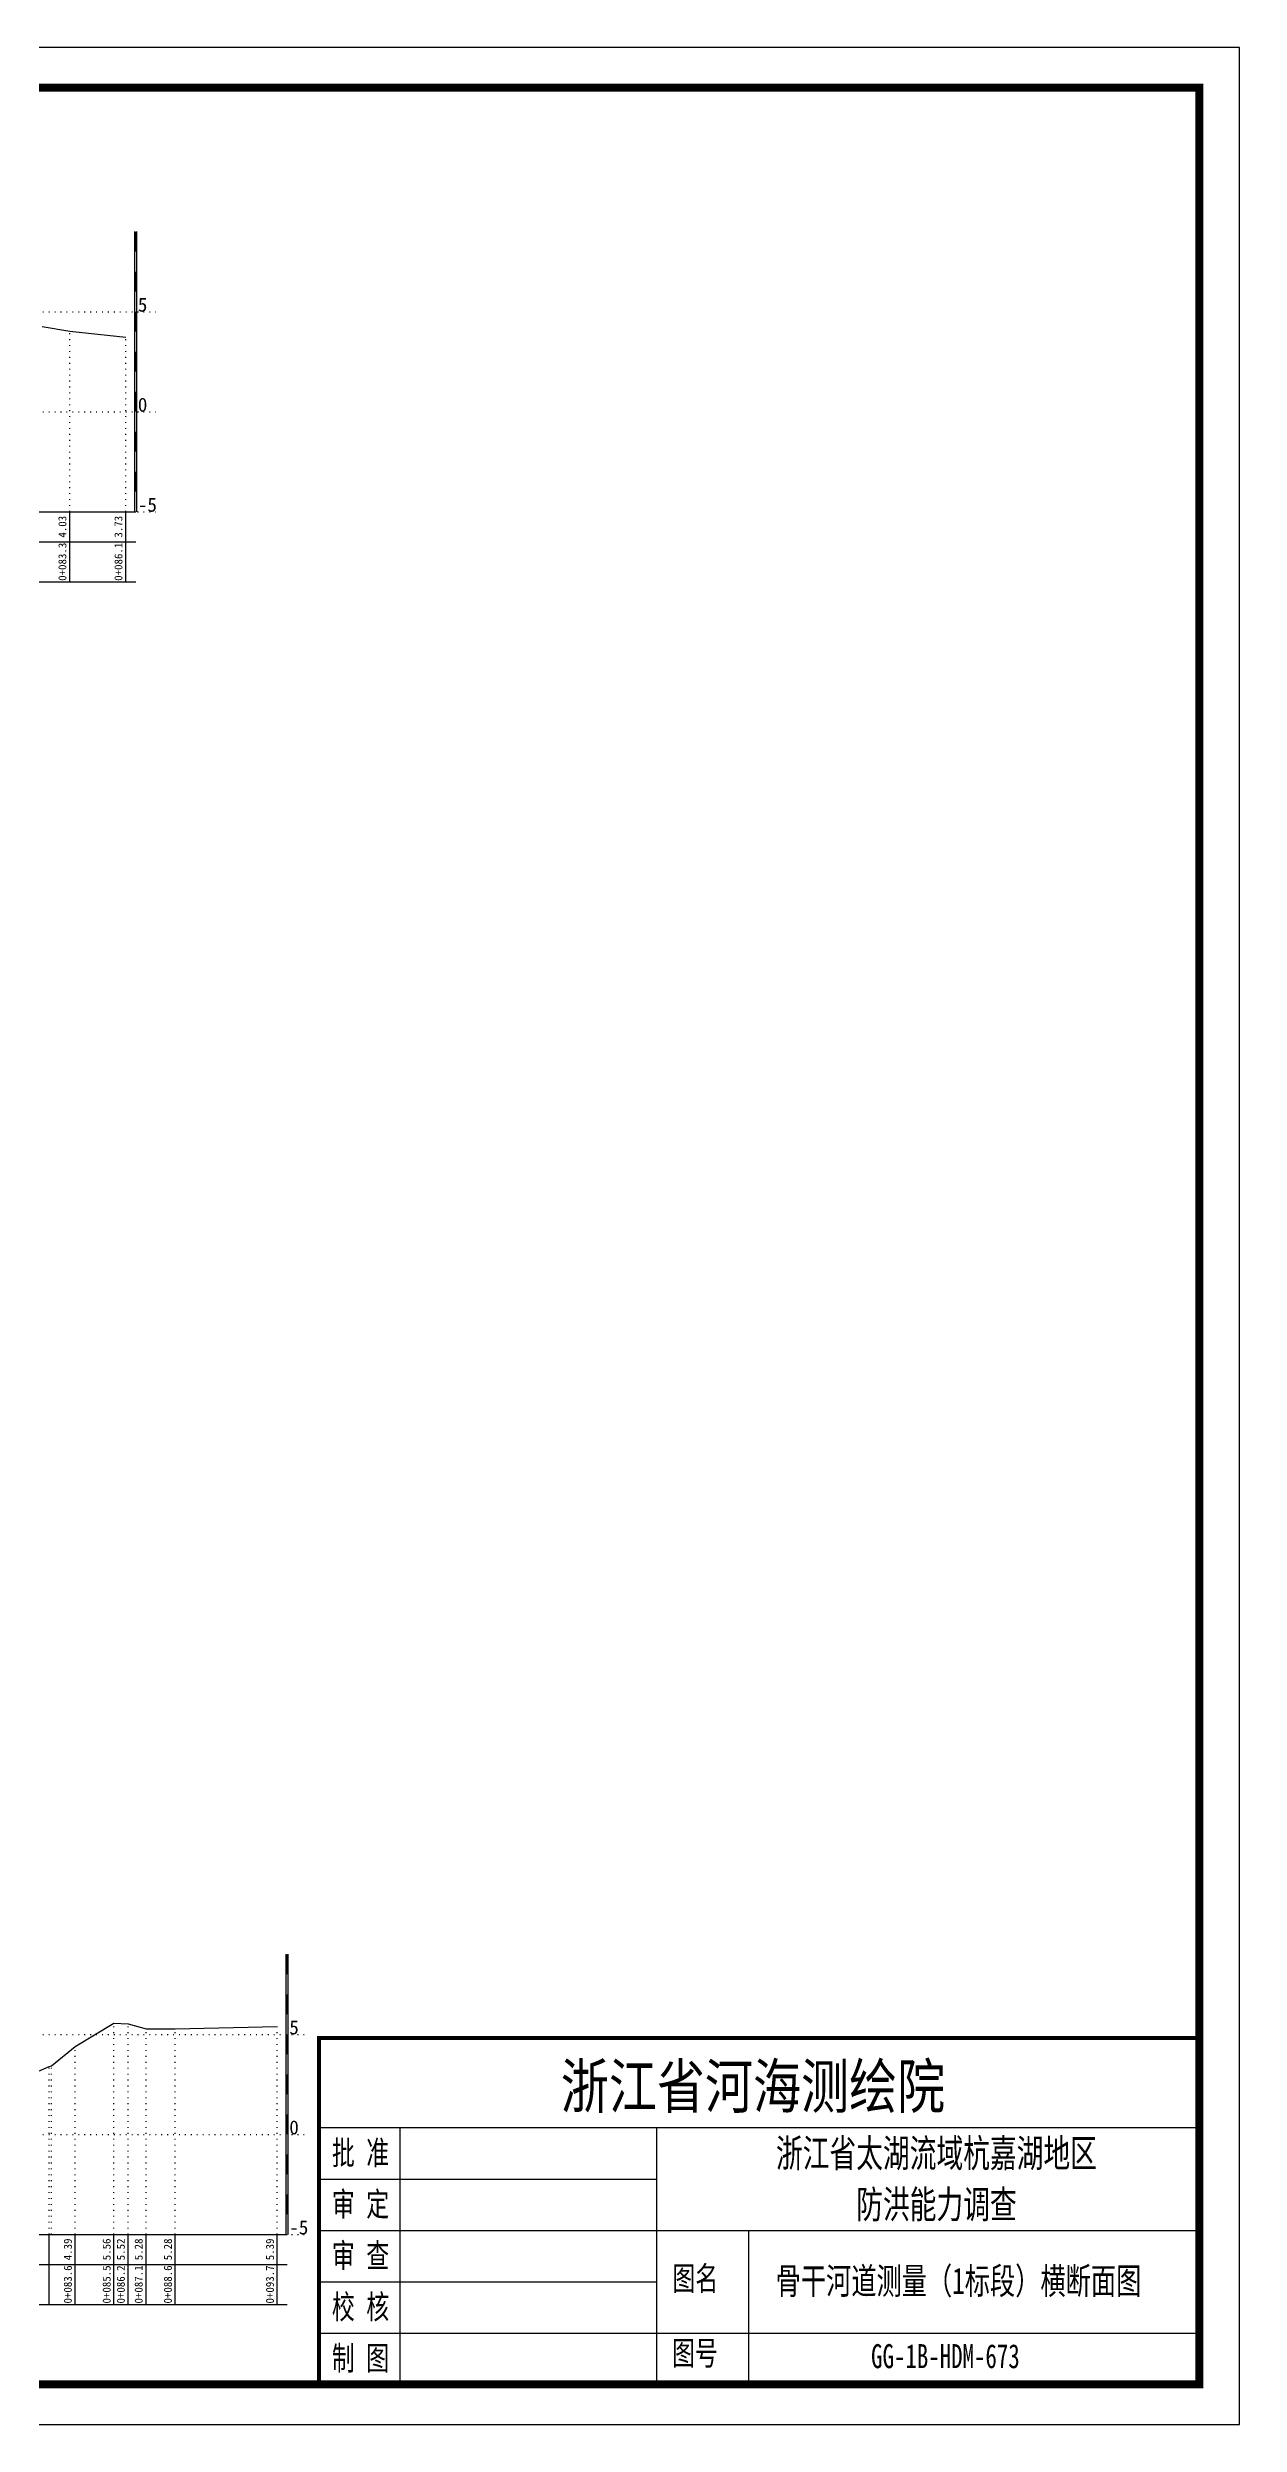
# Model space of a CAD drawing. Header units: millimetres. Extents: x 519117 to 519987, y 3371934 to 3372231.
# Drawn here: x 519387.6 to 519536.5, y 3371934.1 to 3372231.1 of the extents above; entities that cross this region are included whole.
import ezdxf
from ezdxf.enums import TextEntityAlignment as Align

# ---------------------------------------------------------------- set-up
doc = ezdxf.new("R2010")
doc.units = ezdxf.units.MM
doc.header["$LTSCALE"] = 0.4
doc.header["$MEASUREMENT"] = 0
doc.linetypes.add('X4', pattern=[1.6, 0, -1.6])
for name, color, linetype in [('DMX', 1, 'Continuous'), ('TEXT', 7, 'Continuous'), ('zdm1', 5, 'Continuous'), ('ZDMT5', 3, 'Continuous'), ('图框', 7, 'Continuous')]:
    doc.layers.add(name, color=color, linetype=linetype)
doc.styles.add('HDM', font='仿宋_GB2312.ttf')
doc.styles.add('tk2', font='SimSun.ttf', dxfattribs={"width": 0.8})

msp = doc.modelspace()

# ---------------------------------------------------------------- linework, layer by layer
at = {"lineweight": 100, "const_width": 0.5}
msp.add_lwpolyline([(519531.53, 3371982.35), (519421.53, 3371982.35), (519421.53, 3371939.06), (519531.53, 3371939.06), (519531.53, 3371982.35)], dxfattribs=at)
at = {"layer": 'DMX', "linetype": 'Continuous', "flags": 128}
for points in [[(519386.96, 3372196.21), (519390.41, 3372195.64), (519397.41, 3372194.89)], [(519386.51, 3371978.19), (519387.83, 3371978.79), (519388.11, 3371978.89), (519391.08, 3371981.29), (519395.93, 3371984.21), (519397.71, 3371984.11), (519399.93, 3371983.51), (519403.58, 3371983.51), (519416.33, 3371983.79)]]:
    msp.add_lwpolyline(points, dxfattribs=at)
at = {"layer": 'TEXT', "color": 0}
for p, q in [((519421.53, 3371971.15, 0), (519531.53, 3371971.15, 0)), ((519431.62, 3371971.15, 0), (519431.62, 3371945.48, 0)), ((519463.7, 3371971.15, 0), (519463.7, 3371945.48, 0)), ((519421.53, 3371964.73, 0), (519463.7, 3371964.73, 0)), ((519421.53, 3371958.31, 0), (519463.7, 3371958.31, 0)), ((519463.7, 3371958.31, 0), (519531.53, 3371958.31, 0)), ((519475.18, 3371958.31, 0), (519475.18, 3371939.06, 0)), ((519421.53, 3371951.9, 0), (519463.7, 3371951.9, 0)), ((519421.53, 3371945.48, 0), (519531.53, 3371945.48, 0)), ((519431.62, 3371945.48, 0), (519431.62, 3371939.06, 0)), ((519463.7, 3371945.48, 0), (519463.7, 3371939.06, 0))]:
    msp.add_line(p, q, dxfattribs=at)
at = {"layer": 'zdm1', "linetype": 'Continuous'}
for p, q in [((519398.53, 3372173.06), (519398.53, 3372208.06)), ((519398.78, 3372173.06), (519398.78, 3372208.06)), ((519182.11, 3372173.06), (519398.66, 3372173.06)), ((519170.86, 3372169.31), (519398.66, 3372169.31)), ((519170.86, 3372164.31), (519398.66, 3372164.31)), ((519417.46, 3371957.81), (519417.46, 3371992.81)), ((519417.71, 3371957.81), (519417.71, 3371992.81)), ((519182.11, 3371957.81), (519417.58, 3371957.81)), ((519170.86, 3371954.06), (519417.58, 3371954.06)), ((519170.86, 3371949.06), (519417.58, 3371949.06))]:
    msp.add_line(p, q, dxfattribs=at)
at = {"layer": 'zdm1', "linetype": 'X4'}
for p, q in [((519178.36, 3372198.06), (519401.16, 3372198.06)), ((519178.36, 3372185.56), (519401.16, 3372185.56)), ((519178.36, 3372173.06), (519401.16, 3372173.06)), ((519178.36, 3371982.81), (519420.08, 3371982.81)), ((519178.36, 3371970.31), (519420.08, 3371970.31)), ((519178.36, 3371957.81), (519420.08, 3371957.81))]:
    msp.add_line(p, q, dxfattribs=at)
at = {"layer": 'zdm1', "linetype": 'Continuous', "flags": 128}
for points in [[(519398.66, 3372205.56, 0.25, 0.25, 0), (519398.66, 3372208.06, 0.25, 0.25, 0)], [(519398.66, 3372200.56, 0.25, 0.25, 0), (519398.66, 3372203.06, 0.25, 0.25, 0)], [(519398.66, 3372195.56, 0.25, 0.25, 0), (519398.66, 3372198.06, 0.25, 0.25, 0)], [(519398.66, 3372190.56, 0.25, 0.25, 0), (519398.66, 3372193.06, 0.25, 0.25, 0)], [(519398.66, 3372185.56, 0.25, 0.25, 0), (519398.66, 3372188.06, 0.25, 0.25, 0)], [(519398.66, 3372180.56, 0.25, 0.25, 0), (519398.66, 3372183.06, 0.25, 0.25, 0)], [(519398.66, 3372175.56, 0.25, 0.25, 0), (519398.66, 3372178.06, 0.25, 0.25, 0)], [(519417.58, 3371990.31, 0.25, 0.25, 0), (519417.58, 3371992.81, 0.25, 0.25, 0)], [(519417.58, 3371985.31, 0.25, 0.25, 0), (519417.58, 3371987.81, 0.25, 0.25, 0)], [(519417.58, 3371980.31, 0.25, 0.25, 0), (519417.58, 3371982.81, 0.25, 0.25, 0)], [(519417.58, 3371975.31, 0.25, 0.25, 0), (519417.58, 3371977.81, 0.25, 0.25, 0)], [(519417.58, 3371970.31, 0.25, 0.25, 0), (519417.58, 3371972.81, 0.25, 0.25, 0)], [(519417.58, 3371965.31, 0.25, 0.25, 0), (519417.58, 3371967.81, 0.25, 0.25, 0)], [(519417.58, 3371960.31, 0.25, 0.25, 0), (519417.58, 3371962.81, 0.25, 0.25, 0)]]:
    msp.add_lwpolyline(points, format="xyseb", dxfattribs=at)
at = {"layer": 'ZDMT5', "linetype": 'X4'}
for p, q in [((519390.41, 3372173.06), (519390.41, 3372195.64)), ((519397.41, 3372173.06), (519397.41, 3372194.89)), ((519395.93, 3371957.81), (519395.93, 3371984.21)), ((519397.71, 3371957.81), (519397.71, 3371984.11)), ((519416.33, 3371957.81), (519416.33, 3371983.79)), ((519391.08, 3371957.81), (519391.08, 3371981.29)), ((519399.93, 3371957.81), (519399.93, 3371983.51)), ((519403.58, 3371957.81), (519403.58, 3371983.51)), ((519387.83, 3371957.81), (519387.83, 3371978.79)), ((519388.11, 3371957.81), (519388.11, 3371978.89))]:
    msp.add_line(p, q, dxfattribs=at)
at = {"layer": 'ZDMT5', "linetype": 'Continuous'}
for p, q in [((519390.41, 3372164.31), (519390.41, 3372173.06)), ((519397.41, 3372164.31), (519397.41, 3372173.06)), ((519387.83, 3371949.06), (519387.83, 3371957.81)), ((519391.08, 3371949.06), (519391.08, 3371957.81)), ((519395.93, 3371949.06), (519395.93, 3371957.81)), ((519397.71, 3371949.06), (519397.71, 3371957.81)), ((519399.93, 3371949.06), (519399.93, 3371957.81)), ((519403.58, 3371949.06), (519403.58, 3371957.81)), ((519416.33, 3371949.06), (519416.33, 3371957.81))]:
    msp.add_line(p, q, dxfattribs=at)
at = {"layer": '图框', "flags": 128}
msp.add_lwpolyline([(519116.53, 3371934.06), (519536.53, 3371934.06), (519536.53, 3372231.06), (519116.53, 3372231.06)], close=True, dxfattribs=at)
at = {"layer": '图框', "const_width": 1, "flags": 128}
msp.add_lwpolyline([(519141.53, 3371939.06), (519531.53, 3371939.06), (519531.53, 3372226.06), (519141.53, 3372226.06)], close=True, dxfattribs=at)

# ---------------------------------------------------------------- texts
at = {"layer": 'TEXT', "color": 7, "ltscale": 8, "style": 'tk2'}
for tag, p, s, height, width in [('浙江省河海测绘院', (519451.75, 3371973.58, 0), '（单位名称）', 5.5, 0.8), ('批 准', (519423.15, 3371966.52, 0), '批准', 3, 0.7), ('审 定', (519423.15, 3371960.1, 0), '审定', 3, 0.7), ('审 查', (519423.15, 3371953.68, 0), '审 查', 3, 0.7), ('图名', (519465.69, 3371950.81, 0), '审查', 3, 0.7), ('校 核', (519423.15, 3371947.27, 0), '校 核', 3, 0.7), ('制 图', (519423.15, 3371940.85, 0), '制 图', 3, 0.7), ('图号', (519465.64, 3371941.48, 0), '图号', 3, 0.7)]:
    msp.add_attdef(tag, p, s, height=height, dxfattribs=dict(at, width=width))
at = {"layer": 'TEXT', "color": 0, "style": 'tk2', "width": 0.7}
for tag, text, height, p in [('浙江省太湖流域杭嘉湖地区', '浙江省太湖流域杭嘉湖地区', 3.5, (519498.68, 3371967.96, -206.67)), ('防洪能力调查', '防洪能力调查', 3.5, (519498.68, 3371961.57, -206.67)), ('骨干河道测量（1标段）横断面图', '骨干河道测量（1标段）横断面图', 3.3, (519501.43, 3371952, -206.67)), ('GG-1B-HDM-673', 'GG-1B-HDM-001', 3, (519499.8, 3371942.6, -206.67))]:
    msp.add_attdef(tag, text=text, height=height, dxfattribs=at).set_placement(p, align=Align.MIDDLE_CENTER)
at = {"layer": 'zdm1', "linetype": 'Continuous', "style": 'HDM'}
for s, p in [('5', (519398.91, 3372198.06)), ('0', (519398.91, 3372185.56)), ('-5', (519398.91, 3372173.06)), ('5', (519417.83, 3371982.81)), ('0', (519417.83, 3371970.31)), ('-5', (519417.83, 3371957.81))]:
    msp.add_text(s, height=1.75, dxfattribs=at).set_placement(p)
at = {"layer": 'ZDMT5', "linetype": 'Continuous', "style": 'HDM'}
for s, p in [('4.03', (519390.28, 3372171.19)), ('3.73', (519397.28, 3372171.19)), ('0+083.3', (519390.28, 3372166.81)), ('0+086.1', (519397.28, 3372166.81)), ('4.39', (519390.96, 3371955.94)), ('5.56', (519395.81, 3371955.94)), ('5.52', (519397.58, 3371955.94)), ('5.28', (519399.81, 3371955.94)), ('5.28', (519403.46, 3371955.94)), ('5.39', (519416.21, 3371955.94)), ('0+083.6', (519390.96, 3371951.56)), ('0+085.5', (519395.81, 3371951.56)), ('0+086.2', (519397.58, 3371951.56)), ('0+087.1', (519399.81, 3371951.56)), ('0+088.6', (519403.46, 3371951.56)), ('0+093.7', (519416.21, 3371951.56))]:
    msp.add_text(s, height=1, rotation=90, dxfattribs=at).set_placement(p, align=Align.BOTTOM_CENTER)

doc.saveas('drawing.dxf')
